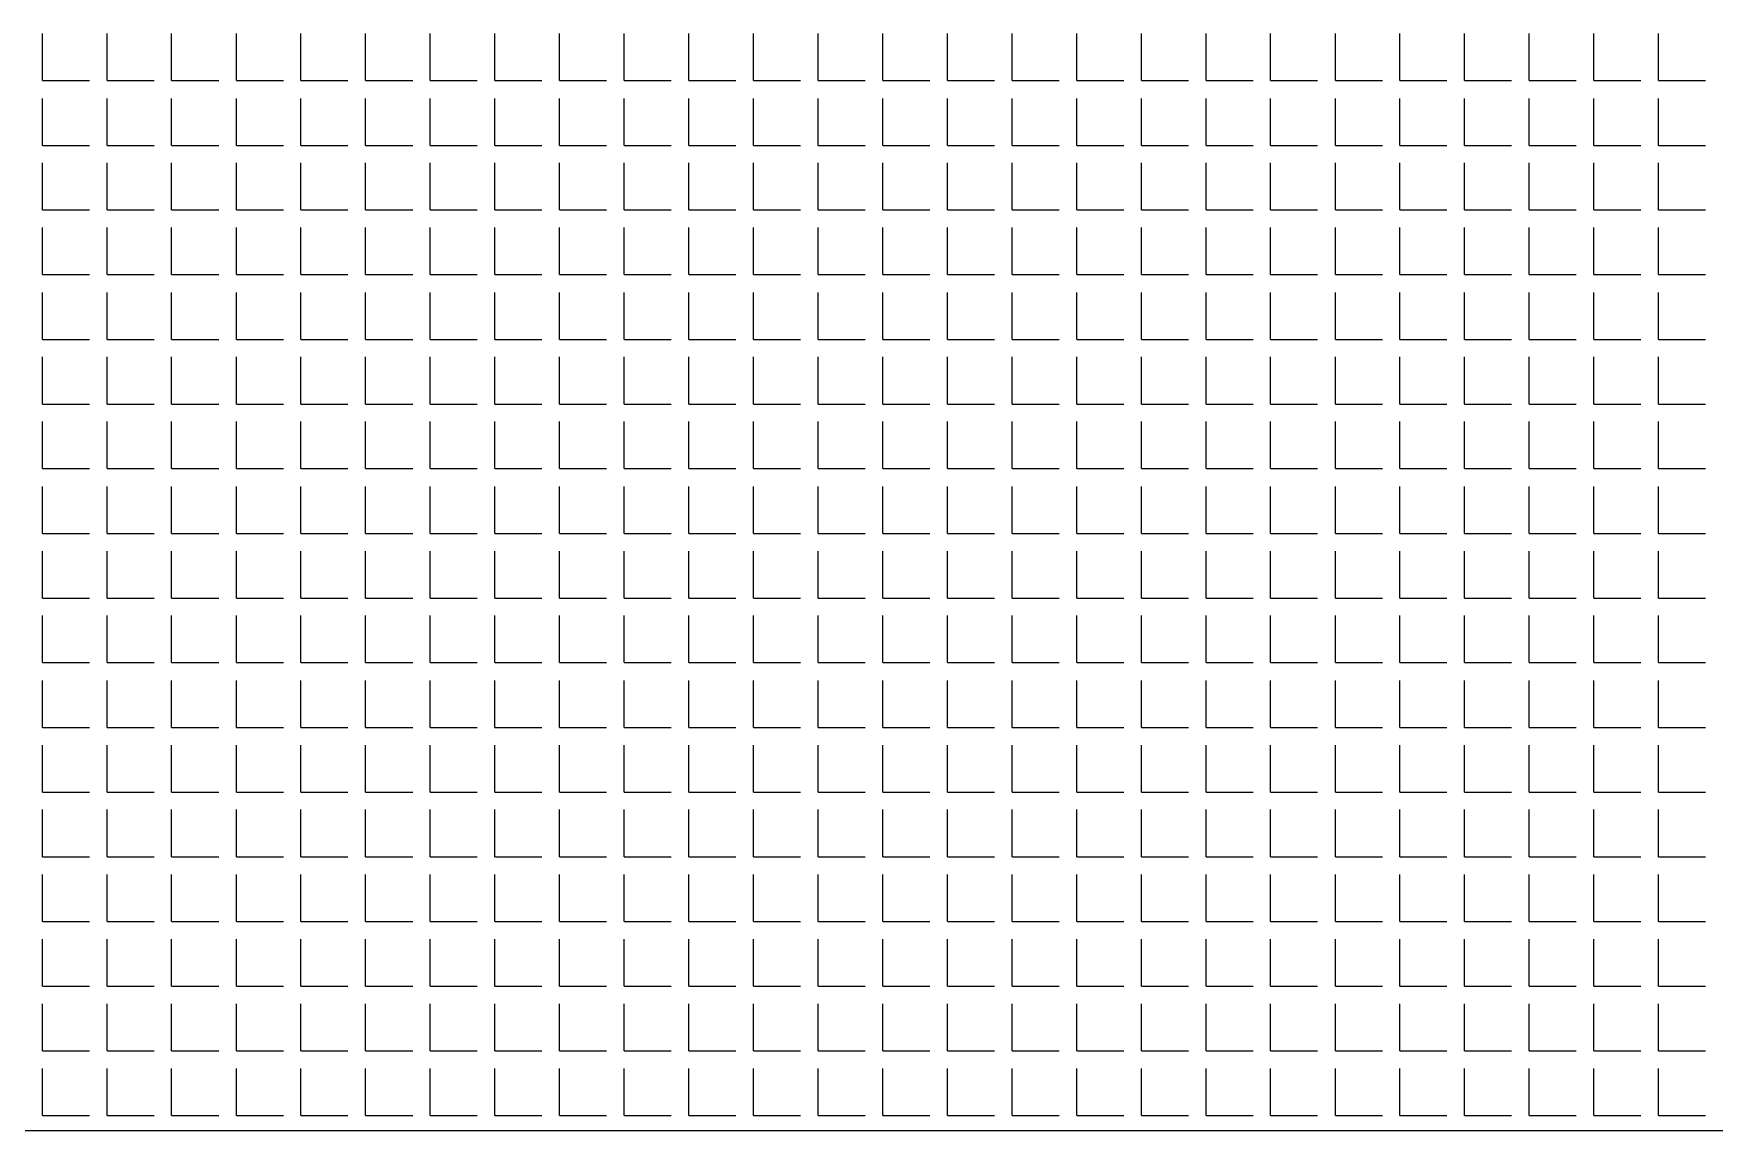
# Model space of a CAD drawing. Header units: millimetres. Extents: x -2063041 to -1932644, y 197605868 to 197643080.
# Drawn here: x -2047783.4 to -2047647.9, y 197626939.8 to 197627028.2 of the extents above; entities that cross this region are included whole.
import ezdxf

# ---------------------------------------------------------------- set-up
doc = ezdxf.new("R2010")
doc.units = ezdxf.units.MM
doc.layers.add('СКУД', color=7, linetype='Continuous')

msp = doc.modelspace()

# ---------------------------------------------------------------- linework, layer by layer
at = {"layer": 'СКУД', "color": 18, "true_color": 0x000000}
for p, q in [((-2047782.73, 197627024.39), (-2047782.73, 197627028.18)), ((-2047777.52, 197627024.39), (-2047777.52, 197627028.18)), ((-2047772.31, 197627024.39), (-2047772.31, 197627028.18)), ((-2047767.09, 197627024.39), (-2047767.09, 197627028.18)), ((-2047761.88, 197627024.39), (-2047761.88, 197627028.18)), ((-2047756.67, 197627024.39), (-2047756.67, 197627028.18)), ((-2047751.45, 197627024.39), (-2047751.45, 197627028.18)), ((-2047746.24, 197627024.39), (-2047746.24, 197627028.18)), ((-2047741.02, 197627024.39), (-2047741.02, 197627028.18)), ((-2047735.81, 197627024.39), (-2047735.81, 197627028.18)), ((-2047730.6, 197627024.39), (-2047730.6, 197627028.18)), ((-2047725.38, 197627024.39), (-2047725.38, 197627028.18)), ((-2047720.17, 197627024.39), (-2047720.17, 197627028.18)), ((-2047714.96, 197627024.39), (-2047714.96, 197627028.18)), ((-2047709.74, 197627024.39), (-2047709.74, 197627028.18)), ((-2047704.53, 197627024.39), (-2047704.53, 197627028.18)), ((-2047699.32, 197627024.39), (-2047699.32, 197627028.18)), ((-2047694.1, 197627024.39), (-2047694.1, 197627028.18)), ((-2047688.89, 197627024.39), (-2047688.89, 197627028.18)), ((-2047683.68, 197627024.39), (-2047683.68, 197627028.18)), ((-2047678.46, 197627024.39), (-2047678.46, 197627028.18)), ((-2047673.25, 197627024.39), (-2047673.25, 197627028.18)), ((-2047668.04, 197627024.39), (-2047668.04, 197627028.18)), ((-2047662.82, 197627024.39), (-2047662.82, 197627028.18)), ((-2047657.61, 197627024.39), (-2047657.61, 197627028.18)), ((-2047652.4, 197627024.39), (-2047652.4, 197627028.18)), ((-2047782.73, 197627024.39), (-2047778.94, 197627024.39)), ((-2047777.52, 197627024.39), (-2047773.73, 197627024.39)), ((-2047772.31, 197627024.39), (-2047768.51, 197627024.39)), ((-2047767.09, 197627024.39), (-2047763.3, 197627024.39)), ((-2047761.88, 197627024.39), (-2047758.09, 197627024.39)), ((-2047756.67, 197627024.39), (-2047752.87, 197627024.39)), ((-2047751.45, 197627024.39), (-2047747.66, 197627024.39)), ((-2047746.24, 197627024.39), (-2047742.45, 197627024.39)), ((-2047741.02, 197627024.39), (-2047737.23, 197627024.39)), ((-2047735.81, 197627024.39), (-2047732.02, 197627024.39)), ((-2047730.6, 197627024.39), (-2047726.81, 197627024.39)), ((-2047725.38, 197627024.39), (-2047721.59, 197627024.39)), ((-2047720.17, 197627024.39), (-2047716.38, 197627024.39)), ((-2047714.96, 197627024.39), (-2047711.17, 197627024.39)), ((-2047709.74, 197627024.39), (-2047705.95, 197627024.39)), ((-2047704.53, 197627024.39), (-2047700.74, 197627024.39)), ((-2047699.32, 197627024.39), (-2047695.53, 197627024.39)), ((-2047694.1, 197627024.39), (-2047690.31, 197627024.39)), ((-2047688.89, 197627024.39), (-2047685.1, 197627024.39)), ((-2047683.68, 197627024.39), (-2047679.89, 197627024.39)), ((-2047678.46, 197627024.39), (-2047674.67, 197627024.39)), ((-2047673.25, 197627024.39), (-2047669.46, 197627024.39)), ((-2047668.04, 197627024.39), (-2047664.25, 197627024.39)), ((-2047662.82, 197627024.39), (-2047659.03, 197627024.39)), ((-2047657.61, 197627024.39), (-2047653.82, 197627024.39)), ((-2047652.4, 197627024.39), (-2047648.61, 197627024.39)), ((-2047782.73, 197627019.17), (-2047782.73, 197627022.96)), ((-2047777.52, 197627019.17), (-2047777.52, 197627022.96)), ((-2047772.31, 197627019.17), (-2047772.31, 197627022.96)), ((-2047767.09, 197627019.17), (-2047767.09, 197627022.96)), ((-2047761.88, 197627019.17), (-2047761.88, 197627022.96)), ((-2047756.67, 197627019.17), (-2047756.67, 197627022.96)), ((-2047751.45, 197627019.17), (-2047751.45, 197627022.96)), ((-2047746.24, 197627019.17), (-2047746.24, 197627022.96)), ((-2047741.02, 197627019.17), (-2047741.02, 197627022.96)), ((-2047735.81, 197627019.17), (-2047735.81, 197627022.96)), ((-2047730.6, 197627019.17), (-2047730.6, 197627022.96)), ((-2047725.38, 197627019.17), (-2047725.38, 197627022.96)), ((-2047720.17, 197627019.17), (-2047720.17, 197627022.96)), ((-2047714.96, 197627019.17), (-2047714.96, 197627022.96)), ((-2047709.74, 197627019.17), (-2047709.74, 197627022.96)), ((-2047704.53, 197627019.17), (-2047704.53, 197627022.96)), ((-2047699.32, 197627019.17), (-2047699.32, 197627022.96)), ((-2047694.1, 197627019.17), (-2047694.1, 197627022.96)), ((-2047688.89, 197627019.17), (-2047688.89, 197627022.96)), ((-2047683.68, 197627019.17), (-2047683.68, 197627022.96)), ((-2047678.46, 197627019.17), (-2047678.46, 197627022.96)), ((-2047673.25, 197627019.17), (-2047673.25, 197627022.96)), ((-2047668.04, 197627019.17), (-2047668.04, 197627022.96)), ((-2047662.82, 197627019.17), (-2047662.82, 197627022.96)), ((-2047657.61, 197627019.17), (-2047657.61, 197627022.96)), ((-2047652.4, 197627019.17), (-2047652.4, 197627022.96)), ((-2047782.73, 197627019.17), (-2047778.94, 197627019.17)), ((-2047777.52, 197627019.17), (-2047773.73, 197627019.17)), ((-2047772.31, 197627019.17), (-2047768.51, 197627019.17)), ((-2047767.09, 197627019.17), (-2047763.3, 197627019.17)), ((-2047761.88, 197627019.17), (-2047758.09, 197627019.17)), ((-2047756.67, 197627019.17), (-2047752.87, 197627019.17)), ((-2047751.45, 197627019.17), (-2047747.66, 197627019.17)), ((-2047746.24, 197627019.17), (-2047742.45, 197627019.17)), ((-2047741.02, 197627019.17), (-2047737.23, 197627019.17)), ((-2047735.81, 197627019.17), (-2047732.02, 197627019.17)), ((-2047730.6, 197627019.17), (-2047726.81, 197627019.17)), ((-2047725.38, 197627019.17), (-2047721.59, 197627019.17)), ((-2047720.17, 197627019.17), (-2047716.38, 197627019.17)), ((-2047714.96, 197627019.17), (-2047711.17, 197627019.17)), ((-2047709.74, 197627019.17), (-2047705.95, 197627019.17)), ((-2047704.53, 197627019.17), (-2047700.74, 197627019.17)), ((-2047699.32, 197627019.17), (-2047695.53, 197627019.17)), ((-2047694.1, 197627019.17), (-2047690.31, 197627019.17)), ((-2047688.89, 197627019.17), (-2047685.1, 197627019.17)), ((-2047683.68, 197627019.17), (-2047679.89, 197627019.17)), ((-2047678.46, 197627019.17), (-2047674.67, 197627019.17)), ((-2047673.25, 197627019.17), (-2047669.46, 197627019.17)), ((-2047668.04, 197627019.17), (-2047664.25, 197627019.17)), ((-2047662.82, 197627019.17), (-2047659.03, 197627019.17)), ((-2047657.61, 197627019.17), (-2047653.82, 197627019.17)), ((-2047652.4, 197627019.17), (-2047648.61, 197627019.17)), ((-2047782.73, 197627013.96), (-2047782.73, 197627017.75)), ((-2047777.52, 197627013.96), (-2047777.52, 197627017.75)), ((-2047772.31, 197627013.96), (-2047772.31, 197627017.75)), ((-2047767.09, 197627013.96), (-2047767.09, 197627017.75)), ((-2047761.88, 197627013.96), (-2047761.88, 197627017.75)), ((-2047756.67, 197627013.96), (-2047756.67, 197627017.75)), ((-2047751.45, 197627013.96), (-2047751.45, 197627017.75)), ((-2047746.24, 197627013.96), (-2047746.24, 197627017.75)), ((-2047741.02, 197627013.96), (-2047741.02, 197627017.75)), ((-2047735.81, 197627013.96), (-2047735.81, 197627017.75)), ((-2047730.6, 197627013.96), (-2047730.6, 197627017.75)), ((-2047725.38, 197627013.96), (-2047725.38, 197627017.75)), ((-2047720.17, 197627013.96), (-2047720.17, 197627017.75)), ((-2047714.96, 197627013.96), (-2047714.96, 197627017.75)), ((-2047709.74, 197627013.96), (-2047709.74, 197627017.75)), ((-2047704.53, 197627013.96), (-2047704.53, 197627017.75)), ((-2047699.32, 197627013.96), (-2047699.32, 197627017.75)), ((-2047694.1, 197627013.96), (-2047694.1, 197627017.75)), ((-2047688.89, 197627013.96), (-2047688.89, 197627017.75)), ((-2047683.68, 197627013.96), (-2047683.68, 197627017.75)), ((-2047678.46, 197627013.96), (-2047678.46, 197627017.75)), ((-2047673.25, 197627013.96), (-2047673.25, 197627017.75)), ((-2047668.04, 197627013.96), (-2047668.04, 197627017.75)), ((-2047662.82, 197627013.96), (-2047662.82, 197627017.75)), ((-2047657.61, 197627013.96), (-2047657.61, 197627017.75)), ((-2047652.4, 197627013.96), (-2047652.4, 197627017.75)), ((-2047782.73, 197627013.96), (-2047778.94, 197627013.96)), ((-2047777.52, 197627013.96), (-2047773.73, 197627013.96)), ((-2047772.31, 197627013.96), (-2047768.51, 197627013.96)), ((-2047767.09, 197627013.96), (-2047763.3, 197627013.96)), ((-2047761.88, 197627013.96), (-2047758.09, 197627013.96)), ((-2047756.67, 197627013.96), (-2047752.87, 197627013.96)), ((-2047751.45, 197627013.96), (-2047747.66, 197627013.96)), ((-2047746.24, 197627013.96), (-2047742.45, 197627013.96)), ((-2047741.02, 197627013.96), (-2047737.23, 197627013.96)), ((-2047735.81, 197627013.96), (-2047732.02, 197627013.96)), ((-2047730.6, 197627013.96), (-2047726.81, 197627013.96)), ((-2047725.38, 197627013.96), (-2047721.59, 197627013.96)), ((-2047720.17, 197627013.96), (-2047716.38, 197627013.96)), ((-2047714.96, 197627013.96), (-2047711.17, 197627013.96)), ((-2047709.74, 197627013.96), (-2047705.95, 197627013.96)), ((-2047704.53, 197627013.96), (-2047700.74, 197627013.96)), ((-2047699.32, 197627013.96), (-2047695.53, 197627013.96)), ((-2047694.1, 197627013.96), (-2047690.31, 197627013.96)), ((-2047688.89, 197627013.96), (-2047685.1, 197627013.96)), ((-2047683.68, 197627013.96), (-2047679.89, 197627013.96)), ((-2047678.46, 197627013.96), (-2047674.67, 197627013.96)), ((-2047673.25, 197627013.96), (-2047669.46, 197627013.96)), ((-2047668.04, 197627013.96), (-2047664.25, 197627013.96)), ((-2047662.82, 197627013.96), (-2047659.03, 197627013.96)), ((-2047657.61, 197627013.96), (-2047653.82, 197627013.96)), ((-2047652.4, 197627013.96), (-2047648.61, 197627013.96)), ((-2047782.73, 197627008.75), (-2047782.73, 197627012.54)), ((-2047777.52, 197627008.75), (-2047777.52, 197627012.54)), ((-2047772.31, 197627008.75), (-2047772.31, 197627012.54)), ((-2047767.09, 197627008.75), (-2047767.09, 197627012.54)), ((-2047761.88, 197627008.75), (-2047761.88, 197627012.54)), ((-2047756.67, 197627008.75), (-2047756.67, 197627012.54)), ((-2047751.45, 197627008.75), (-2047751.45, 197627012.54)), ((-2047746.24, 197627008.75), (-2047746.24, 197627012.54)), ((-2047741.02, 197627008.75), (-2047741.02, 197627012.54)), ((-2047735.81, 197627008.75), (-2047735.81, 197627012.54)), ((-2047730.6, 197627008.75), (-2047730.6, 197627012.54)), ((-2047725.38, 197627008.75), (-2047725.38, 197627012.54)), ((-2047720.17, 197627008.75), (-2047720.17, 197627012.54)), ((-2047714.96, 197627008.75), (-2047714.96, 197627012.54)), ((-2047709.74, 197627008.75), (-2047709.74, 197627012.54)), ((-2047704.53, 197627008.75), (-2047704.53, 197627012.54)), ((-2047699.32, 197627008.75), (-2047699.32, 197627012.54)), ((-2047694.1, 197627008.75), (-2047694.1, 197627012.54)), ((-2047688.89, 197627008.75), (-2047688.89, 197627012.54)), ((-2047683.68, 197627008.75), (-2047683.68, 197627012.54)), ((-2047678.46, 197627008.75), (-2047678.46, 197627012.54)), ((-2047673.25, 197627008.75), (-2047673.25, 197627012.54)), ((-2047668.04, 197627008.75), (-2047668.04, 197627012.54)), ((-2047662.82, 197627008.75), (-2047662.82, 197627012.54)), ((-2047657.61, 197627008.75), (-2047657.61, 197627012.54)), ((-2047652.4, 197627008.75), (-2047652.4, 197627012.54)), ((-2047782.73, 197627008.75), (-2047778.94, 197627008.75)), ((-2047777.52, 197627008.75), (-2047773.73, 197627008.75)), ((-2047772.31, 197627008.75), (-2047768.51, 197627008.75)), ((-2047767.09, 197627008.75), (-2047763.3, 197627008.75)), ((-2047761.88, 197627008.75), (-2047758.09, 197627008.75)), ((-2047756.67, 197627008.75), (-2047752.87, 197627008.75)), ((-2047751.45, 197627008.75), (-2047747.66, 197627008.75)), ((-2047746.24, 197627008.75), (-2047742.45, 197627008.75)), ((-2047741.02, 197627008.75), (-2047737.23, 197627008.75)), ((-2047735.81, 197627008.75), (-2047732.02, 197627008.75)), ((-2047730.6, 197627008.75), (-2047726.81, 197627008.75)), ((-2047725.38, 197627008.75), (-2047721.59, 197627008.75)), ((-2047720.17, 197627008.75), (-2047716.38, 197627008.75)), ((-2047714.96, 197627008.75), (-2047711.17, 197627008.75)), ((-2047709.74, 197627008.75), (-2047705.95, 197627008.75)), ((-2047704.53, 197627008.75), (-2047700.74, 197627008.75)), ((-2047699.32, 197627008.75), (-2047695.53, 197627008.75)), ((-2047694.1, 197627008.75), (-2047690.31, 197627008.75)), ((-2047688.89, 197627008.75), (-2047685.1, 197627008.75)), ((-2047683.68, 197627008.75), (-2047679.89, 197627008.75)), ((-2047678.46, 197627008.75), (-2047674.67, 197627008.75)), ((-2047673.25, 197627008.75), (-2047669.46, 197627008.75)), ((-2047668.04, 197627008.75), (-2047664.25, 197627008.75)), ((-2047662.82, 197627008.75), (-2047659.03, 197627008.75)), ((-2047657.61, 197627008.75), (-2047653.82, 197627008.75)), ((-2047652.4, 197627008.75), (-2047648.61, 197627008.75)), ((-2047782.73, 197627003.53), (-2047782.73, 197627007.32)), ((-2047777.52, 197627003.53), (-2047777.52, 197627007.32)), ((-2047772.31, 197627003.53), (-2047772.31, 197627007.32)), ((-2047767.09, 197627003.53), (-2047767.09, 197627007.32)), ((-2047761.88, 197627003.53), (-2047761.88, 197627007.32)), ((-2047756.67, 197627003.53), (-2047756.67, 197627007.32)), ((-2047751.45, 197627003.53), (-2047751.45, 197627007.32)), ((-2047746.24, 197627003.53), (-2047746.24, 197627007.32)), ((-2047741.02, 197627003.53), (-2047741.02, 197627007.32)), ((-2047735.81, 197627003.53), (-2047735.81, 197627007.32)), ((-2047730.6, 197627003.53), (-2047730.6, 197627007.32)), ((-2047725.38, 197627003.53), (-2047725.38, 197627007.32)), ((-2047720.17, 197627003.53), (-2047720.17, 197627007.32)), ((-2047714.96, 197627003.53), (-2047714.96, 197627007.32)), ((-2047709.74, 197627003.53), (-2047709.74, 197627007.32)), ((-2047704.53, 197627003.53), (-2047704.53, 197627007.32)), ((-2047699.32, 197627003.53), (-2047699.32, 197627007.32)), ((-2047694.1, 197627003.53), (-2047694.1, 197627007.32)), ((-2047688.89, 197627003.53), (-2047688.89, 197627007.32)), ((-2047683.68, 197627003.53), (-2047683.68, 197627007.32)), ((-2047678.46, 197627003.53), (-2047678.46, 197627007.32)), ((-2047673.25, 197627003.53), (-2047673.25, 197627007.32)), ((-2047668.04, 197627003.53), (-2047668.04, 197627007.32)), ((-2047662.82, 197627003.53), (-2047662.82, 197627007.32)), ((-2047657.61, 197627003.53), (-2047657.61, 197627007.32)), ((-2047652.4, 197627003.53), (-2047652.4, 197627007.32)), ((-2047782.73, 197627003.53), (-2047778.94, 197627003.53)), ((-2047777.52, 197627003.53), (-2047773.73, 197627003.53)), ((-2047772.31, 197627003.53), (-2047768.51, 197627003.53)), ((-2047767.09, 197627003.53), (-2047763.3, 197627003.53)), ((-2047761.88, 197627003.53), (-2047758.09, 197627003.53)), ((-2047756.67, 197627003.53), (-2047752.87, 197627003.53)), ((-2047751.45, 197627003.53), (-2047747.66, 197627003.53)), ((-2047746.24, 197627003.53), (-2047742.45, 197627003.53)), ((-2047741.02, 197627003.53), (-2047737.23, 197627003.53)), ((-2047735.81, 197627003.53), (-2047732.02, 197627003.53)), ((-2047730.6, 197627003.53), (-2047726.81, 197627003.53)), ((-2047725.38, 197627003.53), (-2047721.59, 197627003.53)), ((-2047720.17, 197627003.53), (-2047716.38, 197627003.53)), ((-2047714.96, 197627003.53), (-2047711.17, 197627003.53)), ((-2047709.74, 197627003.53), (-2047705.95, 197627003.53)), ((-2047704.53, 197627003.53), (-2047700.74, 197627003.53)), ((-2047699.32, 197627003.53), (-2047695.53, 197627003.53)), ((-2047694.1, 197627003.53), (-2047690.31, 197627003.53)), ((-2047688.89, 197627003.53), (-2047685.1, 197627003.53)), ((-2047683.68, 197627003.53), (-2047679.89, 197627003.53)), ((-2047678.46, 197627003.53), (-2047674.67, 197627003.53)), ((-2047673.25, 197627003.53), (-2047669.46, 197627003.53)), ((-2047668.04, 197627003.53), (-2047664.25, 197627003.53)), ((-2047662.82, 197627003.53), (-2047659.03, 197627003.53)), ((-2047657.61, 197627003.53), (-2047653.82, 197627003.53)), ((-2047652.4, 197627003.53), (-2047648.61, 197627003.53)), ((-2047782.73, 197626998.32), (-2047782.73, 197627002.11)), ((-2047777.52, 197626998.32), (-2047777.52, 197627002.11)), ((-2047772.31, 197626998.32), (-2047772.31, 197627002.11)), ((-2047767.09, 197626998.32), (-2047767.09, 197627002.11)), ((-2047761.88, 197626998.32), (-2047761.88, 197627002.11)), ((-2047756.67, 197626998.32), (-2047756.67, 197627002.11)), ((-2047751.45, 197626998.32), (-2047751.45, 197627002.11)), ((-2047746.24, 197626998.32), (-2047746.24, 197627002.11)), ((-2047741.02, 197626998.32), (-2047741.02, 197627002.11)), ((-2047735.81, 197626998.32), (-2047735.81, 197627002.11)), ((-2047730.6, 197626998.32), (-2047730.6, 197627002.11)), ((-2047725.38, 197626998.32), (-2047725.38, 197627002.11)), ((-2047720.17, 197626998.32), (-2047720.17, 197627002.11)), ((-2047714.96, 197626998.32), (-2047714.96, 197627002.11)), ((-2047709.74, 197626998.32), (-2047709.74, 197627002.11)), ((-2047704.53, 197626998.32), (-2047704.53, 197627002.11)), ((-2047699.32, 197626998.32), (-2047699.32, 197627002.11)), ((-2047694.1, 197626998.32), (-2047694.1, 197627002.11)), ((-2047688.89, 197626998.32), (-2047688.89, 197627002.11)), ((-2047683.68, 197626998.32), (-2047683.68, 197627002.11)), ((-2047678.46, 197626998.32), (-2047678.46, 197627002.11)), ((-2047673.25, 197626998.32), (-2047673.25, 197627002.11)), ((-2047668.04, 197626998.32), (-2047668.04, 197627002.11)), ((-2047662.82, 197626998.32), (-2047662.82, 197627002.11)), ((-2047657.61, 197626998.32), (-2047657.61, 197627002.11)), ((-2047652.4, 197626998.32), (-2047652.4, 197627002.11)), ((-2047782.73, 197626998.32), (-2047778.94, 197626998.32)), ((-2047777.52, 197626998.32), (-2047773.73, 197626998.32)), ((-2047772.31, 197626998.32), (-2047768.51, 197626998.32)), ((-2047767.09, 197626998.32), (-2047763.3, 197626998.32)), ((-2047761.88, 197626998.32), (-2047758.09, 197626998.32)), ((-2047756.67, 197626998.32), (-2047752.87, 197626998.32)), ((-2047751.45, 197626998.32), (-2047747.66, 197626998.32)), ((-2047746.24, 197626998.32), (-2047742.45, 197626998.32)), ((-2047741.02, 197626998.32), (-2047737.23, 197626998.32)), ((-2047735.81, 197626998.32), (-2047732.02, 197626998.32)), ((-2047730.6, 197626998.32), (-2047726.81, 197626998.32)), ((-2047725.38, 197626998.32), (-2047721.59, 197626998.32)), ((-2047720.17, 197626998.32), (-2047716.38, 197626998.32)), ((-2047714.96, 197626998.32), (-2047711.17, 197626998.32)), ((-2047709.74, 197626998.32), (-2047705.95, 197626998.32)), ((-2047704.53, 197626998.32), (-2047700.74, 197626998.32)), ((-2047699.32, 197626998.32), (-2047695.53, 197626998.32)), ((-2047694.1, 197626998.32), (-2047690.31, 197626998.32)), ((-2047688.89, 197626998.32), (-2047685.1, 197626998.32)), ((-2047683.68, 197626998.32), (-2047679.89, 197626998.32)), ((-2047678.46, 197626998.32), (-2047674.67, 197626998.32)), ((-2047673.25, 197626998.32), (-2047669.46, 197626998.32)), ((-2047668.04, 197626998.32), (-2047664.25, 197626998.32)), ((-2047662.82, 197626998.32), (-2047659.03, 197626998.32)), ((-2047657.61, 197626998.32), (-2047653.82, 197626998.32)), ((-2047652.4, 197626998.32), (-2047648.61, 197626998.32)), ((-2047782.73, 197626993.11), (-2047782.73, 197626996.9)), ((-2047777.52, 197626993.11), (-2047777.52, 197626996.9)), ((-2047772.31, 197626993.11), (-2047772.31, 197626996.9)), ((-2047767.09, 197626993.11), (-2047767.09, 197626996.9)), ((-2047761.88, 197626993.11), (-2047761.88, 197626996.9)), ((-2047756.67, 197626993.11), (-2047756.67, 197626996.9)), ((-2047751.45, 197626993.11), (-2047751.45, 197626996.9)), ((-2047746.24, 197626993.11), (-2047746.24, 197626996.9)), ((-2047741.02, 197626993.11), (-2047741.02, 197626996.9)), ((-2047735.81, 197626993.11), (-2047735.81, 197626996.9)), ((-2047730.6, 197626993.11), (-2047730.6, 197626996.9)), ((-2047725.38, 197626993.11), (-2047725.38, 197626996.9)), ((-2047720.17, 197626993.11), (-2047720.17, 197626996.9)), ((-2047714.96, 197626993.11), (-2047714.96, 197626996.9)), ((-2047709.74, 197626993.11), (-2047709.74, 197626996.9)), ((-2047704.53, 197626993.11), (-2047704.53, 197626996.9)), ((-2047699.32, 197626993.11), (-2047699.32, 197626996.9)), ((-2047694.1, 197626993.11), (-2047694.1, 197626996.9)), ((-2047688.89, 197626993.11), (-2047688.89, 197626996.9)), ((-2047683.68, 197626993.11), (-2047683.68, 197626996.9)), ((-2047678.46, 197626993.11), (-2047678.46, 197626996.9)), ((-2047673.25, 197626993.11), (-2047673.25, 197626996.9)), ((-2047668.04, 197626993.11), (-2047668.04, 197626996.9)), ((-2047662.82, 197626993.11), (-2047662.82, 197626996.9)), ((-2047657.61, 197626993.11), (-2047657.61, 197626996.9)), ((-2047652.4, 197626993.11), (-2047652.4, 197626996.9)), ((-2047782.73, 197626993.11), (-2047778.94, 197626993.11)), ((-2047777.52, 197626993.11), (-2047773.73, 197626993.11)), ((-2047772.31, 197626993.11), (-2047768.51, 197626993.11)), ((-2047767.09, 197626993.11), (-2047763.3, 197626993.11)), ((-2047761.88, 197626993.11), (-2047758.09, 197626993.11)), ((-2047756.67, 197626993.11), (-2047752.87, 197626993.11)), ((-2047751.45, 197626993.11), (-2047747.66, 197626993.11)), ((-2047746.24, 197626993.11), (-2047742.45, 197626993.11)), ((-2047741.02, 197626993.11), (-2047737.23, 197626993.11)), ((-2047735.81, 197626993.11), (-2047732.02, 197626993.11)), ((-2047730.6, 197626993.11), (-2047726.81, 197626993.11)), ((-2047725.38, 197626993.11), (-2047721.59, 197626993.11)), ((-2047720.17, 197626993.11), (-2047716.38, 197626993.11)), ((-2047714.96, 197626993.11), (-2047711.17, 197626993.11)), ((-2047709.74, 197626993.11), (-2047705.95, 197626993.11)), ((-2047704.53, 197626993.11), (-2047700.74, 197626993.11)), ((-2047699.32, 197626993.11), (-2047695.53, 197626993.11)), ((-2047694.1, 197626993.11), (-2047690.31, 197626993.11)), ((-2047688.89, 197626993.11), (-2047685.1, 197626993.11)), ((-2047683.68, 197626993.11), (-2047679.89, 197626993.11)), ((-2047678.46, 197626993.11), (-2047674.67, 197626993.11)), ((-2047673.25, 197626993.11), (-2047669.46, 197626993.11)), ((-2047668.04, 197626993.11), (-2047664.25, 197626993.11)), ((-2047662.82, 197626993.11), (-2047659.03, 197626993.11)), ((-2047657.61, 197626993.11), (-2047653.82, 197626993.11)), ((-2047652.4, 197626993.11), (-2047648.61, 197626993.11)), ((-2047782.73, 197626987.89), (-2047782.73, 197626991.68)), ((-2047777.52, 197626987.89), (-2047777.52, 197626991.68)), ((-2047772.31, 197626987.89), (-2047772.31, 197626991.68)), ((-2047767.09, 197626987.89), (-2047767.09, 197626991.68)), ((-2047761.88, 197626987.89), (-2047761.88, 197626991.68)), ((-2047756.67, 197626987.89), (-2047756.67, 197626991.68)), ((-2047751.45, 197626987.89), (-2047751.45, 197626991.68)), ((-2047746.24, 197626987.89), (-2047746.24, 197626991.68)), ((-2047741.02, 197626987.89), (-2047741.02, 197626991.68)), ((-2047735.81, 197626987.89), (-2047735.81, 197626991.68)), ((-2047730.6, 197626987.89), (-2047730.6, 197626991.68)), ((-2047725.38, 197626987.89), (-2047725.38, 197626991.68)), ((-2047720.17, 197626987.89), (-2047720.17, 197626991.68)), ((-2047714.96, 197626987.89), (-2047714.96, 197626991.68)), ((-2047709.74, 197626987.89), (-2047709.74, 197626991.68)), ((-2047704.53, 197626987.89), (-2047704.53, 197626991.68)), ((-2047699.32, 197626987.89), (-2047699.32, 197626991.68)), ((-2047694.1, 197626987.89), (-2047694.1, 197626991.68)), ((-2047688.89, 197626987.89), (-2047688.89, 197626991.68)), ((-2047683.68, 197626987.89), (-2047683.68, 197626991.68)), ((-2047678.46, 197626987.89), (-2047678.46, 197626991.68)), ((-2047673.25, 197626987.89), (-2047673.25, 197626991.68)), ((-2047668.04, 197626987.89), (-2047668.04, 197626991.68)), ((-2047662.82, 197626987.89), (-2047662.82, 197626991.68)), ((-2047657.61, 197626987.89), (-2047657.61, 197626991.68)), ((-2047652.4, 197626987.89), (-2047652.4, 197626991.68)), ((-2047782.73, 197626987.89), (-2047778.94, 197626987.89)), ((-2047777.52, 197626987.89), (-2047773.73, 197626987.89)), ((-2047772.31, 197626987.89), (-2047768.51, 197626987.89)), ((-2047767.09, 197626987.89), (-2047763.3, 197626987.89)), ((-2047761.88, 197626987.89), (-2047758.09, 197626987.89)), ((-2047756.67, 197626987.89), (-2047752.87, 197626987.89)), ((-2047751.45, 197626987.89), (-2047747.66, 197626987.89)), ((-2047746.24, 197626987.89), (-2047742.45, 197626987.89)), ((-2047741.02, 197626987.89), (-2047737.23, 197626987.89)), ((-2047735.81, 197626987.89), (-2047732.02, 197626987.89)), ((-2047730.6, 197626987.89), (-2047726.81, 197626987.89)), ((-2047725.38, 197626987.89), (-2047721.59, 197626987.89)), ((-2047720.17, 197626987.89), (-2047716.38, 197626987.89)), ((-2047714.96, 197626987.89), (-2047711.17, 197626987.89)), ((-2047709.74, 197626987.89), (-2047705.95, 197626987.89)), ((-2047704.53, 197626987.89), (-2047700.74, 197626987.89)), ((-2047699.32, 197626987.89), (-2047695.53, 197626987.89)), ((-2047694.1, 197626987.89), (-2047690.31, 197626987.89)), ((-2047688.89, 197626987.89), (-2047685.1, 197626987.89)), ((-2047683.68, 197626987.89), (-2047679.89, 197626987.89)), ((-2047678.46, 197626987.89), (-2047674.67, 197626987.89)), ((-2047673.25, 197626987.89), (-2047669.46, 197626987.89)), ((-2047668.04, 197626987.89), (-2047664.25, 197626987.89)), ((-2047662.82, 197626987.89), (-2047659.03, 197626987.89)), ((-2047657.61, 197626987.89), (-2047653.82, 197626987.89)), ((-2047652.4, 197626987.89), (-2047648.61, 197626987.89)), ((-2047782.73, 197626982.68), (-2047782.73, 197626986.47)), ((-2047777.52, 197626982.68), (-2047777.52, 197626986.47)), ((-2047772.31, 197626982.68), (-2047772.31, 197626986.47)), ((-2047767.09, 197626982.68), (-2047767.09, 197626986.47)), ((-2047761.88, 197626982.68), (-2047761.88, 197626986.47)), ((-2047756.67, 197626982.68), (-2047756.67, 197626986.47)), ((-2047751.45, 197626982.68), (-2047751.45, 197626986.47)), ((-2047746.24, 197626982.68), (-2047746.24, 197626986.47)), ((-2047741.02, 197626982.68), (-2047741.02, 197626986.47)), ((-2047735.81, 197626982.68), (-2047735.81, 197626986.47)), ((-2047730.6, 197626982.68), (-2047730.6, 197626986.47)), ((-2047725.38, 197626982.68), (-2047725.38, 197626986.47)), ((-2047720.17, 197626982.68), (-2047720.17, 197626986.47)), ((-2047714.96, 197626982.68), (-2047714.96, 197626986.47)), ((-2047709.74, 197626982.68), (-2047709.74, 197626986.47)), ((-2047704.53, 197626982.68), (-2047704.53, 197626986.47)), ((-2047699.32, 197626982.68), (-2047699.32, 197626986.47)), ((-2047694.1, 197626982.68), (-2047694.1, 197626986.47)), ((-2047688.89, 197626982.68), (-2047688.89, 197626986.47)), ((-2047683.68, 197626982.68), (-2047683.68, 197626986.47)), ((-2047678.46, 197626982.68), (-2047678.46, 197626986.47)), ((-2047673.25, 197626982.68), (-2047673.25, 197626986.47)), ((-2047668.04, 197626982.68), (-2047668.04, 197626986.47)), ((-2047662.82, 197626982.68), (-2047662.82, 197626986.47)), ((-2047657.61, 197626982.68), (-2047657.61, 197626986.47)), ((-2047652.4, 197626982.68), (-2047652.4, 197626986.47)), ((-2047782.73, 197626982.68), (-2047778.94, 197626982.68)), ((-2047777.52, 197626982.68), (-2047773.73, 197626982.68)), ((-2047772.31, 197626982.68), (-2047768.51, 197626982.68)), ((-2047767.09, 197626982.68), (-2047763.3, 197626982.68)), ((-2047761.88, 197626982.68), (-2047758.09, 197626982.68)), ((-2047756.67, 197626982.68), (-2047752.87, 197626982.68)), ((-2047751.45, 197626982.68), (-2047747.66, 197626982.68)), ((-2047746.24, 197626982.68), (-2047742.45, 197626982.68)), ((-2047741.02, 197626982.68), (-2047737.23, 197626982.68)), ((-2047735.81, 197626982.68), (-2047732.02, 197626982.68)), ((-2047730.6, 197626982.68), (-2047726.81, 197626982.68)), ((-2047725.38, 197626982.68), (-2047721.59, 197626982.68)), ((-2047720.17, 197626982.68), (-2047716.38, 197626982.68)), ((-2047714.96, 197626982.68), (-2047711.17, 197626982.68)), ((-2047709.74, 197626982.68), (-2047705.95, 197626982.68)), ((-2047704.53, 197626982.68), (-2047700.74, 197626982.68)), ((-2047699.32, 197626982.68), (-2047695.53, 197626982.68)), ((-2047694.1, 197626982.68), (-2047690.31, 197626982.68)), ((-2047688.89, 197626982.68), (-2047685.1, 197626982.68)), ((-2047683.68, 197626982.68), (-2047679.89, 197626982.68)), ((-2047678.46, 197626982.68), (-2047674.67, 197626982.68)), ((-2047673.25, 197626982.68), (-2047669.46, 197626982.68)), ((-2047668.04, 197626982.68), (-2047664.25, 197626982.68)), ((-2047662.82, 197626982.68), (-2047659.03, 197626982.68)), ((-2047657.61, 197626982.68), (-2047653.82, 197626982.68)), ((-2047652.4, 197626982.68), (-2047648.61, 197626982.68)), ((-2047782.73, 197626977.47), (-2047782.73, 197626981.26)), ((-2047777.52, 197626977.47), (-2047777.52, 197626981.26)), ((-2047772.31, 197626977.47), (-2047772.31, 197626981.26)), ((-2047767.09, 197626977.47), (-2047767.09, 197626981.26)), ((-2047761.88, 197626977.47), (-2047761.88, 197626981.26)), ((-2047756.67, 197626977.47), (-2047756.67, 197626981.26)), ((-2047751.45, 197626977.47), (-2047751.45, 197626981.26)), ((-2047746.24, 197626977.47), (-2047746.24, 197626981.26)), ((-2047741.02, 197626977.47), (-2047741.02, 197626981.26)), ((-2047735.81, 197626977.47), (-2047735.81, 197626981.26)), ((-2047730.6, 197626977.47), (-2047730.6, 197626981.26)), ((-2047725.38, 197626977.47), (-2047725.38, 197626981.26)), ((-2047720.17, 197626977.47), (-2047720.17, 197626981.26)), ((-2047714.96, 197626977.47), (-2047714.96, 197626981.26)), ((-2047709.74, 197626977.47), (-2047709.74, 197626981.26)), ((-2047704.53, 197626977.47), (-2047704.53, 197626981.26)), ((-2047699.32, 197626977.47), (-2047699.32, 197626981.26)), ((-2047694.1, 197626977.47), (-2047694.1, 197626981.26)), ((-2047688.89, 197626977.47), (-2047688.89, 197626981.26)), ((-2047683.68, 197626977.47), (-2047683.68, 197626981.26)), ((-2047678.46, 197626977.47), (-2047678.46, 197626981.26)), ((-2047673.25, 197626977.47), (-2047673.25, 197626981.26)), ((-2047668.04, 197626977.47), (-2047668.04, 197626981.26)), ((-2047662.82, 197626977.47), (-2047662.82, 197626981.26)), ((-2047657.61, 197626977.47), (-2047657.61, 197626981.26)), ((-2047652.4, 197626977.47), (-2047652.4, 197626981.26)), ((-2047782.73, 197626977.47), (-2047778.94, 197626977.47)), ((-2047777.52, 197626977.47), (-2047773.73, 197626977.47)), ((-2047772.31, 197626977.47), (-2047768.51, 197626977.47)), ((-2047767.09, 197626977.47), (-2047763.3, 197626977.47)), ((-2047761.88, 197626977.47), (-2047758.09, 197626977.47)), ((-2047756.67, 197626977.47), (-2047752.87, 197626977.47)), ((-2047751.45, 197626977.47), (-2047747.66, 197626977.47)), ((-2047746.24, 197626977.47), (-2047742.45, 197626977.47)), ((-2047741.02, 197626977.47), (-2047737.23, 197626977.47)), ((-2047735.81, 197626977.47), (-2047732.02, 197626977.47)), ((-2047730.6, 197626977.47), (-2047726.81, 197626977.47)), ((-2047725.38, 197626977.47), (-2047721.59, 197626977.47)), ((-2047720.17, 197626977.47), (-2047716.38, 197626977.47)), ((-2047714.96, 197626977.47), (-2047711.17, 197626977.47)), ((-2047709.74, 197626977.47), (-2047705.95, 197626977.47)), ((-2047704.53, 197626977.47), (-2047700.74, 197626977.47)), ((-2047699.32, 197626977.47), (-2047695.53, 197626977.47)), ((-2047694.1, 197626977.47), (-2047690.31, 197626977.47)), ((-2047688.89, 197626977.47), (-2047685.1, 197626977.47)), ((-2047683.68, 197626977.47), (-2047679.89, 197626977.47)), ((-2047678.46, 197626977.47), (-2047674.67, 197626977.47)), ((-2047673.25, 197626977.47), (-2047669.46, 197626977.47)), ((-2047668.04, 197626977.47), (-2047664.25, 197626977.47)), ((-2047662.82, 197626977.47), (-2047659.03, 197626977.47)), ((-2047657.61, 197626977.47), (-2047653.82, 197626977.47)), ((-2047652.4, 197626977.47), (-2047648.61, 197626977.47)), ((-2047782.73, 197626972.25), (-2047782.73, 197626976.04)), ((-2047777.52, 197626972.25), (-2047777.52, 197626976.04)), ((-2047772.31, 197626972.25), (-2047772.31, 197626976.04)), ((-2047767.09, 197626972.25), (-2047767.09, 197626976.04)), ((-2047761.88, 197626972.25), (-2047761.88, 197626976.04)), ((-2047756.67, 197626972.25), (-2047756.67, 197626976.04)), ((-2047751.45, 197626972.25), (-2047751.45, 197626976.04)), ((-2047746.24, 197626972.25), (-2047746.24, 197626976.04)), ((-2047741.02, 197626972.25), (-2047741.02, 197626976.04)), ((-2047735.81, 197626972.25), (-2047735.81, 197626976.04)), ((-2047730.6, 197626972.25), (-2047730.6, 197626976.04)), ((-2047725.38, 197626972.25), (-2047725.38, 197626976.04)), ((-2047720.17, 197626972.25), (-2047720.17, 197626976.04)), ((-2047714.96, 197626972.25), (-2047714.96, 197626976.04)), ((-2047709.74, 197626972.25), (-2047709.74, 197626976.04)), ((-2047704.53, 197626972.25), (-2047704.53, 197626976.04)), ((-2047699.32, 197626972.25), (-2047699.32, 197626976.04)), ((-2047694.1, 197626972.25), (-2047694.1, 197626976.04)), ((-2047688.89, 197626972.25), (-2047688.89, 197626976.04)), ((-2047683.68, 197626972.25), (-2047683.68, 197626976.04)), ((-2047678.46, 197626972.25), (-2047678.46, 197626976.04)), ((-2047673.25, 197626972.25), (-2047673.25, 197626976.04)), ((-2047668.04, 197626972.25), (-2047668.04, 197626976.04)), ((-2047662.82, 197626972.25), (-2047662.82, 197626976.04)), ((-2047657.61, 197626972.25), (-2047657.61, 197626976.04)), ((-2047652.4, 197626972.25), (-2047652.4, 197626976.04)), ((-2047782.73, 197626972.25), (-2047778.94, 197626972.25)), ((-2047777.52, 197626972.25), (-2047773.73, 197626972.25)), ((-2047772.31, 197626972.25), (-2047768.51, 197626972.25)), ((-2047767.09, 197626972.25), (-2047763.3, 197626972.25)), ((-2047761.88, 197626972.25), (-2047758.09, 197626972.25)), ((-2047756.67, 197626972.25), (-2047752.87, 197626972.25)), ((-2047751.45, 197626972.25), (-2047747.66, 197626972.25)), ((-2047746.24, 197626972.25), (-2047742.45, 197626972.25)), ((-2047741.02, 197626972.25), (-2047737.23, 197626972.25)), ((-2047735.81, 197626972.25), (-2047732.02, 197626972.25)), ((-2047730.6, 197626972.25), (-2047726.81, 197626972.25)), ((-2047725.38, 197626972.25), (-2047721.59, 197626972.25)), ((-2047720.17, 197626972.25), (-2047716.38, 197626972.25)), ((-2047714.96, 197626972.25), (-2047711.17, 197626972.25)), ((-2047709.74, 197626972.25), (-2047705.95, 197626972.25)), ((-2047704.53, 197626972.25), (-2047700.74, 197626972.25)), ((-2047699.32, 197626972.25), (-2047695.53, 197626972.25)), ((-2047694.1, 197626972.25), (-2047690.31, 197626972.25)), ((-2047688.89, 197626972.25), (-2047685.1, 197626972.25)), ((-2047683.68, 197626972.25), (-2047679.89, 197626972.25)), ((-2047678.46, 197626972.25), (-2047674.67, 197626972.25)), ((-2047673.25, 197626972.25), (-2047669.46, 197626972.25)), ((-2047668.04, 197626972.25), (-2047664.25, 197626972.25)), ((-2047662.82, 197626972.25), (-2047659.03, 197626972.25)), ((-2047657.61, 197626972.25), (-2047653.82, 197626972.25)), ((-2047652.4, 197626972.25), (-2047648.61, 197626972.25)), ((-2047782.73, 197626967.04), (-2047782.73, 197626970.83)), ((-2047777.52, 197626967.04), (-2047777.52, 197626970.83)), ((-2047772.31, 197626967.04), (-2047772.31, 197626970.83)), ((-2047767.09, 197626967.04), (-2047767.09, 197626970.83)), ((-2047761.88, 197626967.04), (-2047761.88, 197626970.83)), ((-2047756.67, 197626967.04), (-2047756.67, 197626970.83)), ((-2047751.45, 197626967.04), (-2047751.45, 197626970.83)), ((-2047746.24, 197626967.04), (-2047746.24, 197626970.83)), ((-2047741.02, 197626967.04), (-2047741.02, 197626970.83)), ((-2047735.81, 197626967.04), (-2047735.81, 197626970.83)), ((-2047730.6, 197626967.04), (-2047730.6, 197626970.83)), ((-2047725.38, 197626967.04), (-2047725.38, 197626970.83)), ((-2047720.17, 197626967.04), (-2047720.17, 197626970.83)), ((-2047714.96, 197626967.04), (-2047714.96, 197626970.83)), ((-2047709.74, 197626967.04), (-2047709.74, 197626970.83)), ((-2047704.53, 197626967.04), (-2047704.53, 197626970.83)), ((-2047699.32, 197626967.04), (-2047699.32, 197626970.83)), ((-2047694.1, 197626967.04), (-2047694.1, 197626970.83)), ((-2047688.89, 197626967.04), (-2047688.89, 197626970.83)), ((-2047683.68, 197626967.04), (-2047683.68, 197626970.83)), ((-2047678.46, 197626967.04), (-2047678.46, 197626970.83)), ((-2047673.25, 197626967.04), (-2047673.25, 197626970.83)), ((-2047668.04, 197626967.04), (-2047668.04, 197626970.83)), ((-2047662.82, 197626967.04), (-2047662.82, 197626970.83)), ((-2047657.61, 197626967.04), (-2047657.61, 197626970.83)), ((-2047652.4, 197626967.04), (-2047652.4, 197626970.83)), ((-2047782.73, 197626967.04), (-2047778.94, 197626967.04)), ((-2047777.52, 197626967.04), (-2047773.73, 197626967.04)), ((-2047772.31, 197626967.04), (-2047768.51, 197626967.04)), ((-2047767.09, 197626967.04), (-2047763.3, 197626967.04)), ((-2047761.88, 197626967.04), (-2047758.09, 197626967.04)), ((-2047756.67, 197626967.04), (-2047752.87, 197626967.04)), ((-2047751.45, 197626967.04), (-2047747.66, 197626967.04)), ((-2047746.24, 197626967.04), (-2047742.45, 197626967.04)), ((-2047741.02, 197626967.04), (-2047737.23, 197626967.04)), ((-2047735.81, 197626967.04), (-2047732.02, 197626967.04)), ((-2047730.6, 197626967.04), (-2047726.81, 197626967.04)), ((-2047725.38, 197626967.04), (-2047721.59, 197626967.04)), ((-2047720.17, 197626967.04), (-2047716.38, 197626967.04)), ((-2047714.96, 197626967.04), (-2047711.17, 197626967.04)), ((-2047709.74, 197626967.04), (-2047705.95, 197626967.04)), ((-2047704.53, 197626967.04), (-2047700.74, 197626967.04)), ((-2047699.32, 197626967.04), (-2047695.53, 197626967.04)), ((-2047694.1, 197626967.04), (-2047690.31, 197626967.04)), ((-2047688.89, 197626967.04), (-2047685.1, 197626967.04)), ((-2047683.68, 197626967.04), (-2047679.89, 197626967.04)), ((-2047678.46, 197626967.04), (-2047674.67, 197626967.04)), ((-2047673.25, 197626967.04), (-2047669.46, 197626967.04)), ((-2047668.04, 197626967.04), (-2047664.25, 197626967.04)), ((-2047662.82, 197626967.04), (-2047659.03, 197626967.04)), ((-2047657.61, 197626967.04), (-2047653.82, 197626967.04)), ((-2047652.4, 197626967.04), (-2047648.61, 197626967.04)), ((-2047782.73, 197626961.83), (-2047782.73, 197626965.62)), ((-2047777.52, 197626961.83), (-2047777.52, 197626965.62)), ((-2047772.31, 197626961.83), (-2047772.31, 197626965.62)), ((-2047767.09, 197626961.83), (-2047767.09, 197626965.62)), ((-2047761.88, 197626961.83), (-2047761.88, 197626965.62)), ((-2047756.67, 197626961.83), (-2047756.67, 197626965.62)), ((-2047751.45, 197626961.83), (-2047751.45, 197626965.62)), ((-2047746.24, 197626961.83), (-2047746.24, 197626965.62)), ((-2047741.02, 197626961.83), (-2047741.02, 197626965.62)), ((-2047735.81, 197626961.83), (-2047735.81, 197626965.62)), ((-2047730.6, 197626961.83), (-2047730.6, 197626965.62)), ((-2047725.38, 197626961.83), (-2047725.38, 197626965.62)), ((-2047720.17, 197626961.83), (-2047720.17, 197626965.62)), ((-2047714.96, 197626961.83), (-2047714.96, 197626965.62)), ((-2047709.74, 197626961.83), (-2047709.74, 197626965.62)), ((-2047704.53, 197626961.83), (-2047704.53, 197626965.62)), ((-2047699.32, 197626961.83), (-2047699.32, 197626965.62)), ((-2047694.1, 197626961.83), (-2047694.1, 197626965.62)), ((-2047688.89, 197626961.83), (-2047688.89, 197626965.62)), ((-2047683.68, 197626961.83), (-2047683.68, 197626965.62)), ((-2047678.46, 197626961.83), (-2047678.46, 197626965.62)), ((-2047673.25, 197626961.83), (-2047673.25, 197626965.62)), ((-2047668.04, 197626961.83), (-2047668.04, 197626965.62)), ((-2047662.82, 197626961.83), (-2047662.82, 197626965.62)), ((-2047657.61, 197626961.83), (-2047657.61, 197626965.62)), ((-2047652.4, 197626961.83), (-2047652.4, 197626965.62)), ((-2047782.73, 197626961.83), (-2047778.94, 197626961.83)), ((-2047777.52, 197626961.83), (-2047773.73, 197626961.83)), ((-2047772.31, 197626961.83), (-2047768.51, 197626961.83)), ((-2047767.09, 197626961.83), (-2047763.3, 197626961.83)), ((-2047761.88, 197626961.83), (-2047758.09, 197626961.83)), ((-2047756.67, 197626961.83), (-2047752.87, 197626961.83)), ((-2047751.45, 197626961.83), (-2047747.66, 197626961.83)), ((-2047746.24, 197626961.83), (-2047742.45, 197626961.83)), ((-2047741.02, 197626961.83), (-2047737.23, 197626961.83)), ((-2047735.81, 197626961.83), (-2047732.02, 197626961.83)), ((-2047730.6, 197626961.83), (-2047726.81, 197626961.83)), ((-2047725.38, 197626961.83), (-2047721.59, 197626961.83)), ((-2047720.17, 197626961.83), (-2047716.38, 197626961.83)), ((-2047714.96, 197626961.83), (-2047711.17, 197626961.83)), ((-2047709.74, 197626961.83), (-2047705.95, 197626961.83)), ((-2047704.53, 197626961.83), (-2047700.74, 197626961.83)), ((-2047699.32, 197626961.83), (-2047695.53, 197626961.83)), ((-2047694.1, 197626961.83), (-2047690.31, 197626961.83)), ((-2047688.89, 197626961.83), (-2047685.1, 197626961.83)), ((-2047683.68, 197626961.83), (-2047679.89, 197626961.83)), ((-2047678.46, 197626961.83), (-2047674.67, 197626961.83)), ((-2047673.25, 197626961.83), (-2047669.46, 197626961.83)), ((-2047668.04, 197626961.83), (-2047664.25, 197626961.83)), ((-2047662.82, 197626961.83), (-2047659.03, 197626961.83)), ((-2047657.61, 197626961.83), (-2047653.82, 197626961.83)), ((-2047652.4, 197626961.83), (-2047648.61, 197626961.83)), ((-2047782.73, 197626956.61), (-2047782.73, 197626960.4)), ((-2047777.52, 197626956.61), (-2047777.52, 197626960.4)), ((-2047772.31, 197626956.61), (-2047772.31, 197626960.4)), ((-2047767.09, 197626956.61), (-2047767.09, 197626960.4)), ((-2047761.88, 197626956.61), (-2047761.88, 197626960.4)), ((-2047756.67, 197626956.61), (-2047756.67, 197626960.4)), ((-2047751.45, 197626956.61), (-2047751.45, 197626960.4)), ((-2047746.24, 197626956.61), (-2047746.24, 197626960.4)), ((-2047741.02, 197626956.61), (-2047741.02, 197626960.4)), ((-2047735.81, 197626956.61), (-2047735.81, 197626960.4)), ((-2047730.6, 197626956.61), (-2047730.6, 197626960.4)), ((-2047725.38, 197626956.61), (-2047725.38, 197626960.4)), ((-2047720.17, 197626956.61), (-2047720.17, 197626960.4)), ((-2047714.96, 197626956.61), (-2047714.96, 197626960.4)), ((-2047709.74, 197626956.61), (-2047709.74, 197626960.4)), ((-2047704.53, 197626956.61), (-2047704.53, 197626960.4)), ((-2047699.32, 197626956.61), (-2047699.32, 197626960.4)), ((-2047694.1, 197626956.61), (-2047694.1, 197626960.4)), ((-2047688.89, 197626956.61), (-2047688.89, 197626960.4)), ((-2047683.68, 197626956.61), (-2047683.68, 197626960.4)), ((-2047678.46, 197626956.61), (-2047678.46, 197626960.4)), ((-2047673.25, 197626956.61), (-2047673.25, 197626960.4)), ((-2047668.04, 197626956.61), (-2047668.04, 197626960.4)), ((-2047662.82, 197626956.61), (-2047662.82, 197626960.4)), ((-2047657.61, 197626956.61), (-2047657.61, 197626960.4)), ((-2047652.4, 197626956.61), (-2047652.4, 197626960.4)), ((-2047782.73, 197626956.61), (-2047778.94, 197626956.61)), ((-2047777.52, 197626956.61), (-2047773.73, 197626956.61)), ((-2047772.31, 197626956.61), (-2047768.51, 197626956.61)), ((-2047767.09, 197626956.61), (-2047763.3, 197626956.61)), ((-2047761.88, 197626956.61), (-2047758.09, 197626956.61)), ((-2047756.67, 197626956.61), (-2047752.87, 197626956.61)), ((-2047751.45, 197626956.61), (-2047747.66, 197626956.61)), ((-2047746.24, 197626956.61), (-2047742.45, 197626956.61)), ((-2047741.02, 197626956.61), (-2047737.23, 197626956.61)), ((-2047735.81, 197626956.61), (-2047732.02, 197626956.61)), ((-2047730.6, 197626956.61), (-2047726.81, 197626956.61)), ((-2047725.38, 197626956.61), (-2047721.59, 197626956.61)), ((-2047720.17, 197626956.61), (-2047716.38, 197626956.61)), ((-2047714.96, 197626956.61), (-2047711.17, 197626956.61)), ((-2047709.74, 197626956.61), (-2047705.95, 197626956.61)), ((-2047704.53, 197626956.61), (-2047700.74, 197626956.61)), ((-2047699.32, 197626956.61), (-2047695.53, 197626956.61)), ((-2047694.1, 197626956.61), (-2047690.31, 197626956.61)), ((-2047688.89, 197626956.61), (-2047685.1, 197626956.61)), ((-2047683.68, 197626956.61), (-2047679.89, 197626956.61)), ((-2047678.46, 197626956.61), (-2047674.67, 197626956.61)), ((-2047673.25, 197626956.61), (-2047669.46, 197626956.61)), ((-2047668.04, 197626956.61), (-2047664.25, 197626956.61)), ((-2047662.82, 197626956.61), (-2047659.03, 197626956.61)), ((-2047657.61, 197626956.61), (-2047653.82, 197626956.61)), ((-2047652.4, 197626956.61), (-2047648.61, 197626956.61)), ((-2047782.73, 197626951.4), (-2047782.73, 197626955.19)), ((-2047777.52, 197626951.4), (-2047777.52, 197626955.19)), ((-2047772.31, 197626951.4), (-2047772.31, 197626955.19)), ((-2047767.09, 197626951.4), (-2047767.09, 197626955.19)), ((-2047761.88, 197626951.4), (-2047761.88, 197626955.19)), ((-2047756.67, 197626951.4), (-2047756.67, 197626955.19)), ((-2047751.45, 197626951.4), (-2047751.45, 197626955.19)), ((-2047746.24, 197626951.4), (-2047746.24, 197626955.19)), ((-2047741.02, 197626951.4), (-2047741.02, 197626955.19)), ((-2047735.81, 197626951.4), (-2047735.81, 197626955.19)), ((-2047730.6, 197626951.4), (-2047730.6, 197626955.19)), ((-2047725.38, 197626951.4), (-2047725.38, 197626955.19)), ((-2047720.17, 197626951.4), (-2047720.17, 197626955.19)), ((-2047714.96, 197626951.4), (-2047714.96, 197626955.19)), ((-2047709.74, 197626951.4), (-2047709.74, 197626955.19)), ((-2047704.53, 197626951.4), (-2047704.53, 197626955.19)), ((-2047699.32, 197626951.4), (-2047699.32, 197626955.19)), ((-2047694.1, 197626951.4), (-2047694.1, 197626955.19)), ((-2047688.89, 197626951.4), (-2047688.89, 197626955.19)), ((-2047683.68, 197626951.4), (-2047683.68, 197626955.19)), ((-2047678.46, 197626951.4), (-2047678.46, 197626955.19)), ((-2047673.25, 197626951.4), (-2047673.25, 197626955.19)), ((-2047668.04, 197626951.4), (-2047668.04, 197626955.19)), ((-2047662.82, 197626951.4), (-2047662.82, 197626955.19)), ((-2047657.61, 197626951.4), (-2047657.61, 197626955.19)), ((-2047652.4, 197626951.4), (-2047652.4, 197626955.19)), ((-2047782.73, 197626951.4), (-2047778.94, 197626951.4)), ((-2047777.52, 197626951.4), (-2047773.73, 197626951.4)), ((-2047772.31, 197626951.4), (-2047768.51, 197626951.4)), ((-2047767.09, 197626951.4), (-2047763.3, 197626951.4)), ((-2047761.88, 197626951.4), (-2047758.09, 197626951.4)), ((-2047756.67, 197626951.4), (-2047752.87, 197626951.4)), ((-2047751.45, 197626951.4), (-2047747.66, 197626951.4)), ((-2047746.24, 197626951.4), (-2047742.45, 197626951.4)), ((-2047741.02, 197626951.4), (-2047737.23, 197626951.4)), ((-2047735.81, 197626951.4), (-2047732.02, 197626951.4)), ((-2047730.6, 197626951.4), (-2047726.81, 197626951.4)), ((-2047725.38, 197626951.4), (-2047721.59, 197626951.4)), ((-2047720.17, 197626951.4), (-2047716.38, 197626951.4)), ((-2047714.96, 197626951.4), (-2047711.17, 197626951.4)), ((-2047709.74, 197626951.4), (-2047705.95, 197626951.4)), ((-2047704.53, 197626951.4), (-2047700.74, 197626951.4)), ((-2047699.32, 197626951.4), (-2047695.53, 197626951.4)), ((-2047694.1, 197626951.4), (-2047690.31, 197626951.4)), ((-2047688.89, 197626951.4), (-2047685.1, 197626951.4)), ((-2047683.68, 197626951.4), (-2047679.89, 197626951.4)), ((-2047678.46, 197626951.4), (-2047674.67, 197626951.4)), ((-2047673.25, 197626951.4), (-2047669.46, 197626951.4)), ((-2047668.04, 197626951.4), (-2047664.25, 197626951.4)), ((-2047662.82, 197626951.4), (-2047659.03, 197626951.4)), ((-2047657.61, 197626951.4), (-2047653.82, 197626951.4)), ((-2047652.4, 197626951.4), (-2047648.61, 197626951.4)), ((-2047782.73, 197626946.18), (-2047782.73, 197626949.98)), ((-2047777.52, 197626946.18), (-2047777.52, 197626949.98)), ((-2047772.31, 197626946.18), (-2047772.31, 197626949.98)), ((-2047767.09, 197626946.18), (-2047767.09, 197626949.98)), ((-2047761.88, 197626946.18), (-2047761.88, 197626949.98)), ((-2047756.67, 197626946.18), (-2047756.67, 197626949.98)), ((-2047751.45, 197626946.18), (-2047751.45, 197626949.98)), ((-2047746.24, 197626946.18), (-2047746.24, 197626949.98)), ((-2047741.02, 197626946.18), (-2047741.02, 197626949.98)), ((-2047735.81, 197626946.18), (-2047735.81, 197626949.98)), ((-2047730.6, 197626946.18), (-2047730.6, 197626949.98)), ((-2047725.38, 197626946.18), (-2047725.38, 197626949.98)), ((-2047720.17, 197626946.18), (-2047720.17, 197626949.98)), ((-2047714.96, 197626946.18), (-2047714.96, 197626949.98)), ((-2047709.74, 197626946.18), (-2047709.74, 197626949.98)), ((-2047704.53, 197626946.18), (-2047704.53, 197626949.98)), ((-2047699.32, 197626946.18), (-2047699.32, 197626949.98)), ((-2047694.1, 197626946.18), (-2047694.1, 197626949.98)), ((-2047688.89, 197626946.18), (-2047688.89, 197626949.98)), ((-2047683.68, 197626946.18), (-2047683.68, 197626949.98)), ((-2047678.46, 197626946.18), (-2047678.46, 197626949.98)), ((-2047673.25, 197626946.18), (-2047673.25, 197626949.98)), ((-2047668.04, 197626946.18), (-2047668.04, 197626949.98)), ((-2047662.82, 197626946.18), (-2047662.82, 197626949.98)), ((-2047657.61, 197626946.18), (-2047657.61, 197626949.98)), ((-2047652.4, 197626946.18), (-2047652.4, 197626949.98)), ((-2047782.73, 197626946.18), (-2047778.94, 197626946.18)), ((-2047777.52, 197626946.18), (-2047773.73, 197626946.18)), ((-2047772.31, 197626946.18), (-2047768.51, 197626946.18)), ((-2047767.09, 197626946.18), (-2047763.3, 197626946.18)), ((-2047761.88, 197626946.18), (-2047758.09, 197626946.18)), ((-2047756.67, 197626946.18), (-2047752.87, 197626946.18)), ((-2047751.45, 197626946.18), (-2047747.66, 197626946.18)), ((-2047746.24, 197626946.18), (-2047742.45, 197626946.18)), ((-2047741.02, 197626946.18), (-2047737.23, 197626946.18)), ((-2047735.81, 197626946.18), (-2047732.02, 197626946.18)), ((-2047730.6, 197626946.18), (-2047726.81, 197626946.18)), ((-2047725.38, 197626946.18), (-2047721.59, 197626946.18)), ((-2047720.17, 197626946.18), (-2047716.38, 197626946.18)), ((-2047714.96, 197626946.18), (-2047711.17, 197626946.18)), ((-2047709.74, 197626946.18), (-2047705.95, 197626946.18)), ((-2047704.53, 197626946.18), (-2047700.74, 197626946.18)), ((-2047699.32, 197626946.18), (-2047695.53, 197626946.18)), ((-2047694.1, 197626946.18), (-2047690.31, 197626946.18)), ((-2047688.89, 197626946.18), (-2047685.1, 197626946.18)), ((-2047683.68, 197626946.18), (-2047679.89, 197626946.18)), ((-2047678.46, 197626946.18), (-2047674.67, 197626946.18)), ((-2047673.25, 197626946.18), (-2047669.46, 197626946.18)), ((-2047668.04, 197626946.18), (-2047664.25, 197626946.18)), ((-2047662.82, 197626946.18), (-2047659.03, 197626946.18)), ((-2047657.61, 197626946.18), (-2047653.82, 197626946.18)), ((-2047652.4, 197626946.18), (-2047648.61, 197626946.18)), ((-2047782.73, 197626940.97), (-2047782.73, 197626944.76)), ((-2047777.52, 197626940.97), (-2047777.52, 197626944.76)), ((-2047772.31, 197626940.97), (-2047772.31, 197626944.76)), ((-2047767.09, 197626940.97), (-2047767.09, 197626944.76)), ((-2047761.88, 197626940.97), (-2047761.88, 197626944.76)), ((-2047756.67, 197626940.97), (-2047756.67, 197626944.76)), ((-2047751.45, 197626940.97), (-2047751.45, 197626944.76)), ((-2047746.24, 197626940.97), (-2047746.24, 197626944.76)), ((-2047741.02, 197626940.97), (-2047741.02, 197626944.76)), ((-2047735.81, 197626940.97), (-2047735.81, 197626944.76)), ((-2047730.6, 197626940.97), (-2047730.6, 197626944.76)), ((-2047725.38, 197626940.97), (-2047725.38, 197626944.76)), ((-2047720.17, 197626940.97), (-2047720.17, 197626944.76)), ((-2047714.96, 197626940.97), (-2047714.96, 197626944.76)), ((-2047709.74, 197626940.97), (-2047709.74, 197626944.76)), ((-2047704.53, 197626940.97), (-2047704.53, 197626944.76)), ((-2047699.32, 197626940.97), (-2047699.32, 197626944.76)), ((-2047694.1, 197626940.97), (-2047694.1, 197626944.76)), ((-2047688.89, 197626940.97), (-2047688.89, 197626944.76)), ((-2047683.68, 197626940.97), (-2047683.68, 197626944.76)), ((-2047678.46, 197626940.97), (-2047678.46, 197626944.76)), ((-2047673.25, 197626940.97), (-2047673.25, 197626944.76)), ((-2047668.04, 197626940.97), (-2047668.04, 197626944.76)), ((-2047662.82, 197626940.97), (-2047662.82, 197626944.76)), ((-2047657.61, 197626940.97), (-2047657.61, 197626944.76)), ((-2047652.4, 197626940.97), (-2047652.4, 197626944.76)), ((-2047782.73, 197626940.97), (-2047778.94, 197626940.97)), ((-2047777.52, 197626940.97), (-2047773.73, 197626940.97)), ((-2047772.31, 197626940.97), (-2047768.51, 197626940.97)), ((-2047767.09, 197626940.97), (-2047763.3, 197626940.97)), ((-2047761.88, 197626940.97), (-2047758.09, 197626940.97)), ((-2047756.67, 197626940.97), (-2047752.87, 197626940.97)), ((-2047751.45, 197626940.97), (-2047747.66, 197626940.97)), ((-2047746.24, 197626940.97), (-2047742.45, 197626940.97)), ((-2047741.02, 197626940.97), (-2047737.23, 197626940.97)), ((-2047735.81, 197626940.97), (-2047732.02, 197626940.97)), ((-2047730.6, 197626940.97), (-2047726.81, 197626940.97)), ((-2047725.38, 197626940.97), (-2047721.59, 197626940.97)), ((-2047720.17, 197626940.97), (-2047716.38, 197626940.97)), ((-2047714.96, 197626940.97), (-2047711.17, 197626940.97)), ((-2047709.74, 197626940.97), (-2047705.95, 197626940.97)), ((-2047704.53, 197626940.97), (-2047700.74, 197626940.97)), ((-2047699.32, 197626940.97), (-2047695.53, 197626940.97)), ((-2047694.1, 197626940.97), (-2047690.31, 197626940.97)), ((-2047688.89, 197626940.97), (-2047685.1, 197626940.97)), ((-2047683.68, 197626940.97), (-2047679.89, 197626940.97)), ((-2047678.46, 197626940.97), (-2047674.67, 197626940.97)), ((-2047673.25, 197626940.97), (-2047669.46, 197626940.97)), ((-2047668.04, 197626940.97), (-2047664.25, 197626940.97)), ((-2047662.82, 197626940.97), (-2047659.03, 197626940.97)), ((-2047657.61, 197626940.97), (-2047653.82, 197626940.97)), ((-2047652.4, 197626940.97), (-2047648.61, 197626940.97))]:
    msp.add_line(p, q, dxfattribs=at)
msp.add_lwpolyline([(-2048041.77, 197626939.77), (-2046455.74, 197626939.77)], dxfattribs=at)

doc.saveas('drawing.dxf')
